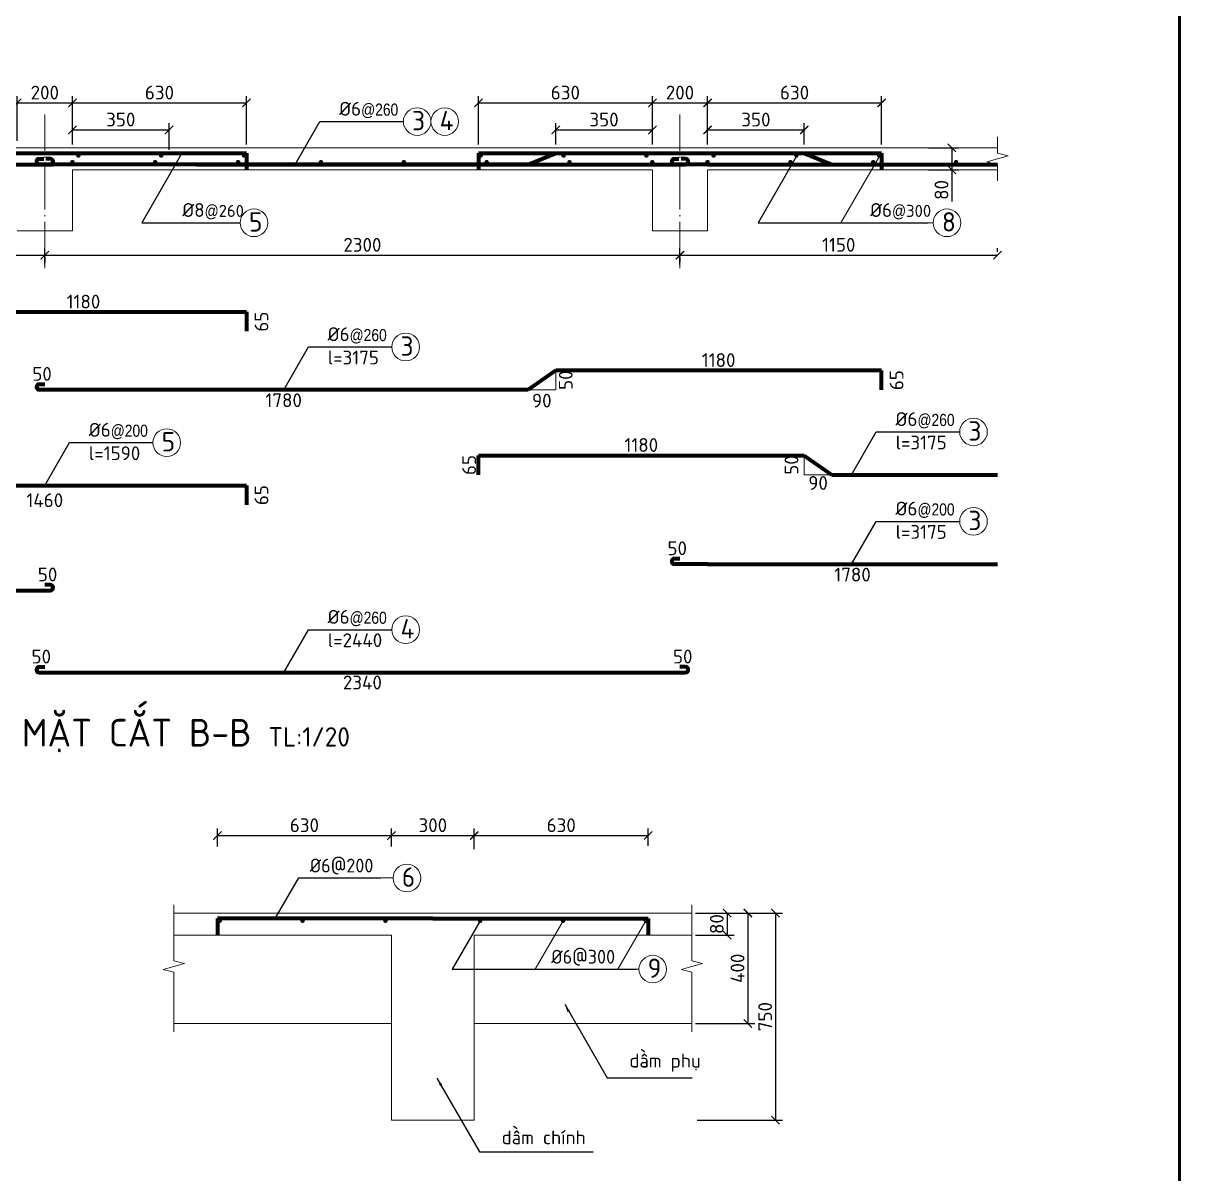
# Model space of a CAD drawing. Header units: millimetres. Extents: x 0 to 4970, y -594 to 1412.
# Drawn here: x 1201.5 to 1411.7, y 228.6 to 436.8 of the extents above; entities that cross this region are included whole.
import ezdxf

# ---------------------------------------------------------------- set-up
doc = ezdxf.new("R2010")
doc.units = ezdxf.units.MM
doc.header["$LTSCALE"] = 0.35
doc.header["$PDMODE"] = 3
doc.linetypes.add('ACAD_ISO04W100', pattern=[30, 24, -3, 0, -3])
doc.layers.get('0').update_dxf_attribs({"lineweight": 50})
for name, color, linetype, lineweight in [('CotThepSan', 13, 'Continuous', 70), ('DoVe', 1, 'Continuous', 18), ('Duong Bao San', 7, 'Continuous', 18), ('Kich Thuoc', 1, 'Continuous', 20), ('Ky Hieu', 4, 'Continuous', 20), ('Text', 40, 'Continuous', 20), ('Truc', 3, 'ACAD_ISO04W100', 20)]:
    doc.layers.add(name, color=color, linetype=linetype, lineweight=lineweight)
doc.styles.get("Standard").update_dxf_attribs({"font": 'isocpeur.ttf'})
doc.styles.add('VN', font='')
doc.styles.get('VN').set_extended_font_data('TCVN 7284')
doc.dimstyles.new('Dim20', dxfattribs={"dimtxt": 2.5, "dimasz": 1.5, "dimexe": 1.25, "dimexo": 0.625, "dimtad": 1, "dimlfac": 20, "dimtxsty": 'Standard', "dimblk": 'ARCHTICK', "dimcen": 2.5, "dimadec": 0, "dimazin": 0, "dimtfac": 1, "dimtmove": 0, "dimatfit": 3, "dimfxl": 1, "dimarcsym": 0})
doc.dimstyles.new('Dim20KT', dxfattribs={"dimtxt": 2.5, "dimasz": 1.5, "dimexe": 1.25, "dimexo": 0.625, "dimtad": 1, "dimlfac": 20, "dimtxsty": 'Standard', "dimblk": 'ARCHTICK', "dimcen": 2.5, "dimse1": 1, "dimse2": 1, "dimsd1": 1, "dimsd2": 1, "dimadec": 0, "dimazin": 0, "dimtfac": 1, "dimtmove": 0, "dimatfit": 3, "dimfxl": 1, "dimarcsym": 0})
doc.dimstyles.new('Dim50KT', dxfattribs={"dimtxt": 2.5, "dimasz": 1.5, "dimexe": 1.25, "dimexo": 0.625, "dimtad": 1, "dimlfac": 50, "dimtxsty": 'Standard', "dimblk": 'ARCHTICK', "dimcen": 2.5, "dimse1": 1, "dimse2": 1, "dimsd1": 1, "dimsd2": 1, "dimadec": 0, "dimazin": 0, "dimtfac": 1, "dimtmove": 0, "dimatfit": 3, "dimfxl": 1, "dimarcsym": 0})
doc.dimstyles.new('ISO-25', dxfattribs={"dimtxt": 2.5, "dimasz": 2.5, "dimexe": 1.25, "dimexo": 0.625, "dimtad": 1, "dimtxsty": 'Standard', "dimcen": 2.5, "dimadec": 0, "dimazin": 0, "dimtfac": 1, "dimtmove": 0, "dimatfit": 3, "dimfxl": 1, "dimarcsym": 0})

# ---------------------------------------------------------------- blocks, each defined once
blk = doc.blocks.new('*D505')
at = {"layer": 'Defpoints', "color": 0}
for p in [(1297.93, 373.98), (1356.93, 373.98), (1356.93, 373.98)]:
    blk.add_point(p, dxfattribs=at)
at = {"layer": 'Kich Thuoc', "color": 0, "insert": (1327.43, 375.86), "char_height": 2.5, "attachment_point": 5}
blk.add_mtext('1180', dxfattribs=at)
blk = doc.blocks.new('_ArchTick')
at = {"color": 0, "linetype": 'ByBlock', "const_width": 0.15}
blk.add_lwpolyline([(-0.5, -0.5), (0.5, 0.5)], dxfattribs=at)
blk = doc.blocks.new('*D506')
at = {"layer": 'Defpoints', "color": 0}
for p in [(1204.43, 370.48), (1292.93, 370.48), (1292.93, 366.71)]:
    blk.add_point(p, dxfattribs=at)
at = {"layer": 'Kich Thuoc', "color": 0, "insert": (1248.68, 368.59), "char_height": 2.5, "attachment_point": 5}
blk.add_mtext('1780', dxfattribs=at)
blk = doc.blocks.new('*D507')
at = {"layer": 'Defpoints', "color": 0}
for p in [(1204.43, 371.48), (1204.43, 371.48), (1205.43, 371.48)]:
    blk.add_point(p, dxfattribs=at)
at = {"layer": 'Kich Thuoc', "color": 0, "insert": (1204.93, 373.36), "char_height": 2.5, "attachment_point": 5}
blk.add_mtext('50', dxfattribs=at)
blk = doc.blocks.new('*D446')
at = {"layer": 'Defpoints', "color": 0}
for p in [(1182.93, 384.57), (1241.93, 384.57), (1241.93, 384.57)]:
    blk.add_point(p, dxfattribs=at)
at = {"layer": 'Kich Thuoc', "color": 0, "insert": (1212.43, 386.44), "char_height": 2.5, "attachment_point": 5}
blk.add_mtext('1180', dxfattribs=at)
blk = doc.blocks.new('*D510')
at = {"layer": 'Defpoints', "color": 0}
for p in [(1113.93, 334.18), (1206.43, 334.18), (1206.43, 330.09)]:
    blk.add_point(p, dxfattribs=at)
at = {"layer": 'Kich Thuoc', "color": 0, "insert": (1160.18, 331.97), "char_height": 2.5, "attachment_point": 5}
blk.add_mtext('1860', dxfattribs=at)
blk = doc.blocks.new('*D448')
at = {"layer": 'Defpoints', "color": 0}
for p in [(1205.43, 335.18), (1205.43, 335.18), (1206.43, 335.18)]:
    blk.add_point(p, dxfattribs=at)
at = {"layer": 'Kich Thuoc', "color": 0, "insert": (1205.93, 337.06), "char_height": 2.5, "attachment_point": 5}
blk.add_mtext('50', dxfattribs=at)
blk = doc.blocks.new('*D449')
at = {"layer": 'Defpoints', "color": 0}
for p in [(1320.43, 320.32), (1320.43, 320.32), (1321.43, 320.32)]:
    blk.add_point(p, dxfattribs=at)
at = {"layer": 'Kich Thuoc', "color": 0, "insert": (1320.93, 322.2), "char_height": 2.5, "attachment_point": 5}
blk.add_mtext('50', dxfattribs=at)
blk = doc.blocks.new('*D450')
at = {"layer": 'Defpoints', "color": 0}
for p in [(1319.43, 339.92), (1319.43, 339.92), (1320.43, 339.92)]:
    blk.add_point(p, dxfattribs=at)
at = {"layer": 'Kich Thuoc', "color": 0, "insert": (1319.93, 341.8), "char_height": 2.5, "attachment_point": 5}
blk.add_mtext('50', dxfattribs=at)
blk = doc.blocks.new('*D511')
at = {"layer": 'Defpoints', "color": 0}
for p in [(1283.93, 358.62), (1342.93, 358.62), (1342.93, 358.62)]:
    blk.add_point(p, dxfattribs=at)
at = {"layer": 'Kich Thuoc', "color": 0, "insert": (1313.43, 360.49), "char_height": 2.5, "attachment_point": 5}
blk.add_mtext('1180', dxfattribs=at)
blk = doc.blocks.new('*D453')
at = {"layer": 'Defpoints', "color": 0}
for p in [(1227.93, 417.51), (1210.43, 414.28), (1227.93, 413.28)]:
    blk.add_point(p, dxfattribs=at)
at = {"layer": 'Kich Thuoc', "color": 0, "lineweight": -2}
for p, q in [((1210.43, 414.9), (1210.43, 418.76)), ((1227.93, 413.9), (1227.93, 418.76)), ((1210.43, 417.51), (1227.93, 417.51))]:
    blk.add_line(p, q, dxfattribs=at)
at = {"layer": 'Kich Thuoc', "color": 0, "lineweight": -2, "xscale": 1.5, "yscale": 1.5, "zscale": 1.5, "rotation": 180}
blk.add_blockref('_ArchTick', (1210.43, 417.51), dxfattribs=at)
at = {"layer": 'Kich Thuoc', "color": 0, "lineweight": -2, "xscale": 1.5, "yscale": 1.5, "zscale": 1.5}
blk.add_blockref('_ArchTick', (1227.93, 417.51), dxfattribs=at)
at = {"layer": 'Kich Thuoc', "color": 0, "insert": (1219.18, 419.39), "char_height": 2.5, "attachment_point": 5}
blk.add_mtext('350', dxfattribs=at)
blk = doc.blocks.new('*D455')
at = {"layer": 'Defpoints', "color": 0}
for p in [(1210.43, 422.4), (1200.43, 414.9), (1210.43, 414.9)]:
    blk.add_point(p, dxfattribs=at)
at = {"layer": 'Kich Thuoc', "color": 0, "lineweight": -2}
for p, q in [((1200.43, 415.53), (1200.43, 423.65)), ((1200.43, 422.4), (1210.43, 422.4)), ((1210.43, 415.53), (1210.43, 423.65))]:
    blk.add_line(p, q, dxfattribs=at)
at = {"layer": 'Kich Thuoc', "color": 0, "lineweight": -2, "xscale": 1.5, "yscale": 1.5, "zscale": 1.5, "rotation": 180}
blk.add_blockref('_ArchTick', (1200.43, 422.4), dxfattribs=at)
at = {"layer": 'Kich Thuoc', "color": 0, "lineweight": -2, "xscale": 1.5, "yscale": 1.5, "zscale": 1.5}
blk.add_blockref('_ArchTick', (1210.43, 422.4), dxfattribs=at)
at = {"layer": 'Kich Thuoc', "color": 0, "insert": (1205.43, 424.27), "char_height": 2.5, "attachment_point": 5}
blk.add_mtext('200', dxfattribs=at)
blk = doc.blocks.new('*D456')
at = {"layer": 'Defpoints', "color": 0}
for p in [(1241.93, 422.4), (1210.43, 414.9), (1241.93, 414.28)]:
    blk.add_point(p, dxfattribs=at)
at = {"layer": 'Kich Thuoc', "color": 0, "lineweight": -2}
for p, q in [((1210.43, 415.53), (1210.43, 423.65)), ((1210.43, 422.4), (1241.93, 422.4)), ((1241.93, 414.9), (1241.93, 423.65))]:
    blk.add_line(p, q, dxfattribs=at)
at = {"layer": 'Kich Thuoc', "color": 0, "lineweight": -2, "xscale": 1.5, "yscale": 1.5, "zscale": 1.5, "rotation": 180}
blk.add_blockref('_ArchTick', (1210.43, 422.4), dxfattribs=at)
at = {"layer": 'Kich Thuoc', "color": 0, "lineweight": -2, "xscale": 1.5, "yscale": 1.5, "zscale": 1.5}
blk.add_blockref('_ArchTick', (1241.93, 422.4), dxfattribs=at)
at = {"layer": 'Kich Thuoc', "color": 0, "insert": (1226.18, 424.27), "char_height": 2.5, "attachment_point": 5}
blk.add_mtext('630', dxfattribs=at)
blk = doc.blocks.new('*D457')
at = {"layer": 'Defpoints', "color": 0}
for p in [(1364.8, 414.28), (1364.8, 410.28), (1369.66, 410.28)]:
    blk.add_point(p, dxfattribs=at)
at = {"layer": 'Kich Thuoc', "color": 0, "lineweight": -2}
for p, q in [((1365.43, 414.28), (1370.91, 414.28)), ((1369.66, 414.28), (1369.66, 410.28)), ((1365.43, 410.28), (1370.91, 410.28)), ((1369.66, 410.28), (1369.66, 404.53))]:
    blk.add_line(p, q, dxfattribs=at)
at = {"layer": 'Kich Thuoc', "color": 0, "lineweight": -2, "xscale": 1.5, "yscale": 1.5, "zscale": 1.5}
for p, rotation in [((1369.66, 414.28), 90), ((1369.66, 410.28), 270)]:
    blk.add_blockref('_ArchTick', p, dxfattribs=dict(at, rotation=rotation))
at = {"layer": 'Kich Thuoc', "color": 0, "insert": (1367.78, 406.65), "char_height": 2.5, "attachment_point": 5, "rotation": 90}
blk.add_mtext('80', dxfattribs=at)
blk = doc.blocks.new('*D458')
at = {"layer": 'Defpoints', "color": 0}
for p in [(1315.43, 417.51), (1297.93, 414.28), (1315.43, 414.28)]:
    blk.add_point(p, dxfattribs=at)
at = {"layer": 'Kich Thuoc', "color": 0, "lineweight": -2}
for p, q in [((1297.93, 414.9), (1297.93, 418.76)), ((1315.43, 414.9), (1315.43, 418.76)), ((1297.93, 417.51), (1315.43, 417.51))]:
    blk.add_line(p, q, dxfattribs=at)
at = {"layer": 'Kich Thuoc', "color": 0, "lineweight": -2, "xscale": 1.5, "yscale": 1.5, "zscale": 1.5, "rotation": 180}
blk.add_blockref('_ArchTick', (1297.93, 417.51), dxfattribs=at)
at = {"layer": 'Kich Thuoc', "color": 0, "lineweight": -2, "xscale": 1.5, "yscale": 1.5, "zscale": 1.5}
blk.add_blockref('_ArchTick', (1315.43, 417.51), dxfattribs=at)
at = {"layer": 'Kich Thuoc', "color": 0, "insert": (1306.68, 419.39), "char_height": 2.5, "attachment_point": 5}
blk.add_mtext('350', dxfattribs=at)
blk = doc.blocks.new('*D459')
at = {"layer": 'Defpoints', "color": 0}
for p in [(1342.93, 417.51), (1325.43, 414.28), (1342.93, 414.28)]:
    blk.add_point(p, dxfattribs=at)
at = {"layer": 'Kich Thuoc', "color": 0, "lineweight": -2}
for p, q in [((1325.43, 414.9), (1325.43, 418.76)), ((1342.93, 414.9), (1342.93, 418.76)), ((1325.43, 417.51), (1342.93, 417.51))]:
    blk.add_line(p, q, dxfattribs=at)
at = {"layer": 'Kich Thuoc', "color": 0, "lineweight": -2, "xscale": 1.5, "yscale": 1.5, "zscale": 1.5, "rotation": 180}
blk.add_blockref('_ArchTick', (1325.43, 417.51), dxfattribs=at)
at = {"layer": 'Kich Thuoc', "color": 0, "lineweight": -2, "xscale": 1.5, "yscale": 1.5, "zscale": 1.5}
blk.add_blockref('_ArchTick', (1342.93, 417.51), dxfattribs=at)
at = {"layer": 'Kich Thuoc', "color": 0, "insert": (1334.18, 419.39), "char_height": 2.5, "attachment_point": 5}
blk.add_mtext('350', dxfattribs=at)
blk = doc.blocks.new('*D460')
at = {"layer": 'Defpoints', "color": 0}
for p in [(1315.43, 422.4), (1283.93, 414.28), (1315.43, 414.28)]:
    blk.add_point(p, dxfattribs=at)
at = {"layer": 'Kich Thuoc', "color": 0, "lineweight": -2}
for p, q in [((1283.93, 414.9), (1283.93, 423.65)), ((1283.93, 422.4), (1315.43, 422.4)), ((1315.43, 414.9), (1315.43, 423.65))]:
    blk.add_line(p, q, dxfattribs=at)
at = {"layer": 'Kich Thuoc', "color": 0, "lineweight": -2, "xscale": 1.5, "yscale": 1.5, "zscale": 1.5, "rotation": 180}
blk.add_blockref('_ArchTick', (1283.93, 422.4), dxfattribs=at)
at = {"layer": 'Kich Thuoc', "color": 0, "lineweight": -2, "xscale": 1.5, "yscale": 1.5, "zscale": 1.5}
blk.add_blockref('_ArchTick', (1315.43, 422.4), dxfattribs=at)
at = {"layer": 'Kich Thuoc', "color": 0, "insert": (1299.68, 424.27), "char_height": 2.5, "attachment_point": 5}
blk.add_mtext('630', dxfattribs=at)
blk = doc.blocks.new('*D461')
at = {"layer": 'Defpoints', "color": 0}
for p in [(1325.43, 422.4), (1315.43, 414.9), (1325.43, 414.9)]:
    blk.add_point(p, dxfattribs=at)
at = {"layer": 'Kich Thuoc', "color": 0, "lineweight": -2}
for p, q in [((1315.43, 415.53), (1315.43, 423.65)), ((1315.43, 422.4), (1325.43, 422.4)), ((1325.43, 415.53), (1325.43, 423.65))]:
    blk.add_line(p, q, dxfattribs=at)
at = {"layer": 'Kich Thuoc', "color": 0, "lineweight": -2, "xscale": 1.5, "yscale": 1.5, "zscale": 1.5, "rotation": 180}
blk.add_blockref('_ArchTick', (1315.43, 422.4), dxfattribs=at)
at = {"layer": 'Kich Thuoc', "color": 0, "lineweight": -2, "xscale": 1.5, "yscale": 1.5, "zscale": 1.5}
blk.add_blockref('_ArchTick', (1325.43, 422.4), dxfattribs=at)
at = {"layer": 'Kich Thuoc', "color": 0, "insert": (1320.43, 424.27), "char_height": 2.5, "attachment_point": 5}
blk.add_mtext('200', dxfattribs=at)
blk = doc.blocks.new('*D462')
at = {"layer": 'Defpoints', "color": 0}
for p in [(1356.93, 422.4), (1325.43, 414.9), (1356.93, 414.28)]:
    blk.add_point(p, dxfattribs=at)
at = {"layer": 'Kich Thuoc', "color": 0, "lineweight": -2}
for p, q in [((1325.43, 415.53), (1325.43, 423.65)), ((1325.43, 422.4), (1356.93, 422.4)), ((1356.93, 414.9), (1356.93, 423.65))]:
    blk.add_line(p, q, dxfattribs=at)
at = {"layer": 'Kich Thuoc', "color": 0, "lineweight": -2, "xscale": 1.5, "yscale": 1.5, "zscale": 1.5, "rotation": 180}
blk.add_blockref('_ArchTick', (1325.43, 422.4), dxfattribs=at)
at = {"layer": 'Kich Thuoc', "color": 0, "lineweight": -2, "xscale": 1.5, "yscale": 1.5, "zscale": 1.5}
blk.add_blockref('_ArchTick', (1356.93, 422.4), dxfattribs=at)
at = {"layer": 'Kich Thuoc', "color": 0, "insert": (1341.18, 424.27), "char_height": 2.5, "attachment_point": 5}
blk.add_mtext('630', dxfattribs=at)
blk = doc.blocks.new('*D426')
at = {"layer": 'Defpoints', "color": 0}
for p in [(1204.29, 320.32), (1204.29, 320.32), (1205.29, 320.32)]:
    blk.add_point(p, dxfattribs=at)
at = {"layer": 'Kich Thuoc', "color": 0, "insert": (1204.79, 322.2), "char_height": 2.5, "attachment_point": 5}
blk.add_mtext('50', dxfattribs=at)
blk = doc.blocks.new('*D488')
at = {"layer": 'Defpoints', "color": 0}
for p in [(1204.43, 319.32), (1321.43, 319.32), (1321.43, 315.64)]:
    blk.add_point(p, dxfattribs=at)
at = {"layer": 'Kich Thuoc', "color": 0, "insert": (1262.93, 317.51), "char_height": 2.5, "attachment_point": 5}
blk.add_mtext('2340', dxfattribs=at)
blk = doc.blocks.new('*D427')
at = {"layer": 'Defpoints', "color": 0}
for p in [(1168.93, 348.62), (1241.93, 348.62), (1241.93, 348.62)]:
    blk.add_point(p, dxfattribs=at)
at = {"layer": 'Kich Thuoc', "color": 0, "insert": (1205.43, 350.5), "char_height": 2.5, "attachment_point": 5}
blk.add_mtext('1460', dxfattribs=at)
blk = doc.blocks.new('*D471')
at = {"layer": 'Defpoints', "color": 0}
for p in [(1297.93, 373.98), (1297.93, 370.48), (1301.62, 370.48)]:
    blk.add_point(p, dxfattribs=at)
at = {"layer": 'Kich Thuoc', "color": 0, "insert": (1299.75, 372.23), "char_height": 2.5, "attachment_point": 5, "rotation": 90}
blk.add_mtext('50', dxfattribs=at)
blk = doc.blocks.new('*D472')
at = {"layer": 'Defpoints', "color": 0}
for p in [(1292.93, 370.48), (1297.9, 370.48), (1297.9, 366.64)]:
    blk.add_point(p, dxfattribs=at)
at = {"layer": 'Kich Thuoc', "color": 0, "insert": (1295.41, 368.52), "char_height": 2.5, "attachment_point": 5}
blk.add_mtext('90', dxfattribs=at)
blk = doc.blocks.new('*D473')
at = {"layer": 'Defpoints', "color": 0}
for p in [(1342.93, 358.62), (1342.49, 355.12), (1342.93, 355.12)]:
    blk.add_point(p, dxfattribs=at)
at = {"layer": 'Kich Thuoc', "color": 0, "insert": (1340.62, 356.87), "char_height": 2.5, "attachment_point": 5, "rotation": 90}
blk.add_mtext('50', dxfattribs=at)
blk = doc.blocks.new('*D474')
at = {"layer": 'Defpoints', "color": 0}
for p in [(1342.93, 355.12), (1347.93, 355.12), (1347.93, 351.74)]:
    blk.add_point(p, dxfattribs=at)
at = {"layer": 'Kich Thuoc', "color": 0, "insert": (1345.43, 353.62), "char_height": 2.5, "attachment_point": 5}
blk.add_mtext('90', dxfattribs=at)
blk = doc.blocks.new('*D478')
at = {"layer": 'Defpoints', "color": 0}
for p in [(1307.43, 338.92), (1395.93, 338.92), (1395.93, 335.15)]:
    blk.add_point(p, dxfattribs=at)
at = {"layer": 'Kich Thuoc', "color": 0, "insert": (1351.68, 337.03), "char_height": 2.5, "attachment_point": 5}
blk.add_mtext('1780', dxfattribs=at)
blk = doc.blocks.new('*D514')
at = {"layer": 'Defpoints', "color": 0}
for p in [(1205.43, 394.84), (1090.43, 392.5), (1205.43, 392.5)]:
    blk.add_point(p, dxfattribs=at)
at = {"layer": 'Kich Thuoc', "color": 0, "lineweight": -2}
for p, q in [((1090.43, 393.13), (1090.43, 396.09)), ((1205.43, 393.13), (1205.43, 396.09)), ((1090.43, 394.84), (1205.43, 394.84))]:
    blk.add_line(p, q, dxfattribs=at)
at = {"layer": 'Kich Thuoc', "color": 0, "lineweight": -2, "xscale": 1.5, "yscale": 1.5, "zscale": 1.5, "rotation": 180}
blk.add_blockref('_ArchTick', (1090.43, 394.84), dxfattribs=at)
at = {"layer": 'Kich Thuoc', "color": 0, "lineweight": -2, "xscale": 1.5, "yscale": 1.5, "zscale": 1.5}
blk.add_blockref('_ArchTick', (1205.43, 394.84), dxfattribs=at)
at = {"layer": 'Kich Thuoc', "color": 0, "insert": (1147.93, 396.72), "char_height": 2.5, "attachment_point": 5}
blk.add_mtext('2300', dxfattribs=at)
blk = doc.blocks.new('*D515')
at = {"layer": 'Defpoints', "color": 0}
for p in [(1205.43, 395.18), (1320.43, 394.84), (1320.43, 392.5)]:
    blk.add_point(p, dxfattribs=at)
at = {"layer": 'Kich Thuoc', "color": 0, "lineweight": -2}
for p, q in [((1320.43, 393.13), (1320.43, 396.09)), ((1205.43, 394.84), (1320.43, 394.84)), ((1205.43, 394.56), (1205.43, 393.59))]:
    blk.add_line(p, q, dxfattribs=at)
at = {"layer": 'Kich Thuoc', "color": 0, "lineweight": -2, "xscale": 1.5, "yscale": 1.5, "zscale": 1.5, "rotation": 180}
blk.add_blockref('_ArchTick', (1205.43, 394.84), dxfattribs=at)
at = {"layer": 'Kich Thuoc', "color": 0, "lineweight": -2, "xscale": 1.5, "yscale": 1.5, "zscale": 1.5}
blk.add_blockref('_ArchTick', (1320.43, 394.84), dxfattribs=at)
at = {"layer": 'Kich Thuoc', "color": 0, "insert": (1262.93, 396.72), "char_height": 2.5, "attachment_point": 5}
blk.add_mtext('2300', dxfattribs=at)
blk = doc.blocks.new('*D479')
at = {"layer": 'Defpoints', "color": 0}
for p in [(1241.93, 384.57), (1246.53, 384.57), (1241.93, 381.07)]:
    blk.add_point(p, dxfattribs=at)
at = {"layer": 'Kich Thuoc', "color": 0, "insert": (1244.65, 382.82), "char_height": 2.5, "attachment_point": 5, "rotation": 90}
blk.add_mtext('65', dxfattribs=at)
blk = doc.blocks.new('*D480')
at = {"layer": 'Defpoints', "color": 0}
for p in [(1241.93, 353.17), (1246.53, 353.17), (1241.93, 349.67)]:
    blk.add_point(p, dxfattribs=at)
at = {"layer": 'Kich Thuoc', "color": 0, "insert": (1244.65, 351.42), "char_height": 2.5, "attachment_point": 5, "rotation": 90}
blk.add_mtext('65', dxfattribs=at)
blk = doc.blocks.new('*D481')
at = {"layer": 'Defpoints', "color": 0}
for p in [(1356.93, 373.98), (1361.53, 373.98), (1356.93, 370.48)]:
    blk.add_point(p, dxfattribs=at)
at = {"layer": 'Kich Thuoc', "color": 0, "insert": (1359.65, 372.23), "char_height": 2.5, "attachment_point": 5, "rotation": 90}
blk.add_mtext('65', dxfattribs=at)
blk = doc.blocks.new('*D484')
at = {"layer": 'Defpoints', "color": 0}
for p in [(1279.53, 358.62), (1284.13, 358.62), (1279.53, 355.12)]:
    blk.add_point(p, dxfattribs=at)
at = {"layer": 'Kich Thuoc', "color": 0, "insert": (1282.26, 356.87), "char_height": 2.5, "attachment_point": 5, "rotation": 90}
blk.add_mtext('65', dxfattribs=at)
blk = doc.blocks.new('*D485')
at = {"layer": 'Defpoints', "color": 0}
for p in [(1320.43, 395.18), (1377.93, 394.84), (1377.93, 394.84)]:
    blk.add_point(p, dxfattribs=at)
at = {"layer": 'Kich Thuoc', "color": 0, "lineweight": -2}
for p, q in [((1377.93, 395.47), (1377.93, 396.09)), ((1320.43, 394.84), (1377.93, 394.84)), ((1320.43, 394.56), (1320.43, 393.59))]:
    blk.add_line(p, q, dxfattribs=at)
at = {"layer": 'Kich Thuoc', "color": 0, "lineweight": -2, "xscale": 1.5, "yscale": 1.5, "zscale": 1.5, "rotation": 180}
blk.add_blockref('_ArchTick', (1320.43, 394.84), dxfattribs=at)
at = {"layer": 'Kich Thuoc', "color": 0, "lineweight": -2, "xscale": 1.5, "yscale": 1.5, "zscale": 1.5}
blk.add_blockref('_ArchTick', (1377.93, 394.84), dxfattribs=at)
at = {"layer": 'Kich Thuoc', "color": 0, "insert": (1349.18, 396.72), "char_height": 2.5, "attachment_point": 5}
blk.add_mtext('1150', dxfattribs=at)
blk = doc.blocks.new('*D519')
at = {"layer": 'Defpoints', "color": 0}
for p in [(1268.18, 289.81), (1236.68, 287.23), (1268.18, 287.23)]:
    blk.add_point(p, dxfattribs=at)
at = {"layer": 'Kich Thuoc', "color": 0, "lineweight": -2}
for p, q in [((1236.68, 287.85), (1236.68, 291.06)), ((1268.18, 287.85), (1268.18, 291.06)), ((1236.68, 289.81), (1268.18, 289.81))]:
    blk.add_line(p, q, dxfattribs=at)
at = {"layer": 'Kich Thuoc', "color": 0, "lineweight": -2, "xscale": 1.5, "yscale": 1.5, "zscale": 1.5, "rotation": 180}
blk.add_blockref('_ArchTick', (1236.68, 289.81), dxfattribs=at)
at = {"layer": 'Kich Thuoc', "color": 0, "lineweight": -2, "xscale": 1.5, "yscale": 1.5, "zscale": 1.5}
blk.add_blockref('_ArchTick', (1268.18, 289.81), dxfattribs=at)
at = {"layer": 'Kich Thuoc', "color": 0, "insert": (1252.43, 291.68), "char_height": 2.5, "attachment_point": 5}
blk.add_mtext('630', dxfattribs=at)
blk = doc.blocks.new('*D520')
at = {"layer": 'Defpoints', "color": 0}
for p in [(1283.18, 289.81), (1268.18, 287.23), (1283.18, 286.69)]:
    blk.add_point(p, dxfattribs=at)
at = {"layer": 'Kich Thuoc', "color": 0, "lineweight": -2}
for p, q in [((1268.18, 287.85), (1268.18, 291.06)), ((1283.18, 287.32), (1283.18, 291.06)), ((1268.18, 289.81), (1283.18, 289.81))]:
    blk.add_line(p, q, dxfattribs=at)
at = {"layer": 'Kich Thuoc', "color": 0, "lineweight": -2, "xscale": 1.5, "yscale": 1.5, "zscale": 1.5, "rotation": 180}
blk.add_blockref('_ArchTick', (1268.18, 289.81), dxfattribs=at)
at = {"layer": 'Kich Thuoc', "color": 0, "lineweight": -2, "xscale": 1.5, "yscale": 1.5, "zscale": 1.5}
blk.add_blockref('_ArchTick', (1283.18, 289.81), dxfattribs=at)
at = {"layer": 'Kich Thuoc', "color": 0, "insert": (1275.68, 291.68), "char_height": 2.5, "attachment_point": 5}
blk.add_mtext('300', dxfattribs=at)
blk = doc.blocks.new('*D521')
at = {"layer": 'Defpoints', "color": 0}
for p in [(1314.68, 289.81), (1283.18, 286.69), (1314.68, 287.32)]:
    blk.add_point(p, dxfattribs=at)
at = {"layer": 'Kich Thuoc', "color": 0, "lineweight": -2}
for p, q in [((1283.18, 287.32), (1283.18, 291.06)), ((1314.68, 287.94), (1314.68, 291.06)), ((1283.18, 289.81), (1314.68, 289.81))]:
    blk.add_line(p, q, dxfattribs=at)
at = {"layer": 'Kich Thuoc', "color": 0, "lineweight": -2, "xscale": 1.5, "yscale": 1.5, "zscale": 1.5, "rotation": 180}
blk.add_blockref('_ArchTick', (1283.18, 289.81), dxfattribs=at)
at = {"layer": 'Kich Thuoc', "color": 0, "lineweight": -2, "xscale": 1.5, "yscale": 1.5, "zscale": 1.5}
blk.add_blockref('_ArchTick', (1314.68, 289.81), dxfattribs=at)
at = {"layer": 'Kich Thuoc', "color": 0, "insert": (1298.93, 291.68), "char_height": 2.5, "attachment_point": 5}
blk.add_mtext('630', dxfattribs=at)
blk = doc.blocks.new('*D522')
at = {"layer": 'Defpoints', "color": 0}
for p in [(1322.59, 275.79), (1322.59, 271.79), (1328.97, 271.79)]:
    blk.add_point(p, dxfattribs=at)
at = {"layer": 'Kich Thuoc', "color": 0, "lineweight": -2}
for p, q in [((1323.22, 275.79), (1330.22, 275.79)), ((1328.97, 275.79), (1328.97, 271.79)), ((1323.22, 271.79), (1330.22, 271.79))]:
    blk.add_line(p, q, dxfattribs=at)
at = {"layer": 'Kich Thuoc', "color": 0, "lineweight": -2, "xscale": 1.5, "yscale": 1.5, "zscale": 1.5}
for p, rotation in [((1328.97, 275.79), 90), ((1328.97, 271.79), 270)]:
    blk.add_blockref('_ArchTick', p, dxfattribs=dict(at, rotation=rotation))
at = {"layer": 'Kich Thuoc', "color": 0, "insert": (1327.1, 273.79), "char_height": 2.5, "attachment_point": 5, "rotation": 90}
blk.add_mtext('80', dxfattribs=at)
blk = doc.blocks.new('*D523')
at = {"layer": 'Defpoints', "color": 0}
for p in [(1322.59, 275.79), (1322.59, 255.79), (1332.72, 255.79)]:
    blk.add_point(p, dxfattribs=at)
at = {"layer": 'Kich Thuoc', "color": 0, "lineweight": -2}
for p, q in [((1323.22, 275.79), (1333.97, 275.79)), ((1332.72, 275.79), (1332.72, 255.79)), ((1323.22, 255.79), (1333.97, 255.79))]:
    blk.add_line(p, q, dxfattribs=at)
at = {"layer": 'Kich Thuoc', "color": 0, "lineweight": -2, "xscale": 1.5, "yscale": 1.5, "zscale": 1.5}
for p, rotation in [((1332.72, 275.79), 90), ((1332.72, 255.79), 270)]:
    blk.add_blockref('_ArchTick', p, dxfattribs=dict(at, rotation=rotation))
at = {"layer": 'Kich Thuoc', "color": 0, "insert": (1330.85, 265.79), "char_height": 2.5, "attachment_point": 5, "rotation": 90}
blk.add_mtext('400', dxfattribs=at)
blk = doc.blocks.new('*D524')
at = {"layer": 'Defpoints', "color": 0}
for p in [(1322.59, 275.79), (1322.9, 238.29), (1337.72, 238.29)]:
    blk.add_point(p, dxfattribs=at)
at = {"layer": 'Kich Thuoc', "color": 0, "lineweight": -2}
for p, q in [((1323.22, 275.79), (1338.97, 275.79)), ((1337.72, 275.79), (1337.72, 238.29)), ((1323.53, 238.29), (1338.97, 238.29))]:
    blk.add_line(p, q, dxfattribs=at)
at = {"layer": 'Kich Thuoc', "color": 0, "lineweight": -2, "xscale": 1.5, "yscale": 1.5, "zscale": 1.5}
for p, rotation in [((1337.72, 275.79), 90), ((1337.72, 238.29), 270)]:
    blk.add_blockref('_ArchTick', p, dxfattribs=dict(at, rotation=rotation))
at = {"layer": 'Kich Thuoc', "color": 0, "insert": (1335.85, 257.04), "char_height": 2.5, "attachment_point": 5, "rotation": 90}
blk.add_mtext('750', dxfattribs=at)

msp = doc.modelspace()

# ---------------------------------------------------------------- linework, layer by layer
for points in [[(1079.793241, 580.785388), (1079.793241, 160.785388), (1410.871342, 160.785388), (1410.871342, 580.785388)], [(1410.871342, 580.785388), (1410.871342, 160.785388), (1741.949444, 160.785388), (1741.949444, 580.785388)]]:
    msp.add_lwpolyline(points, close=True)
at = {"layer": 'CotThepSan'}
for p, q in [((1168.927586, 413.279407), (1241.927586, 413.279407)), ((1204.427586, 412.279407), (1205.247778, 412.279407)), ((1206.427586, 412.279407), (1205.62665, 412.279407)), ((1241.927586, 413.279407), (1241.927586, 410.279407)), ((1283.927586, 413.279407), (1283.927586, 410.279407)), ((1283.927586, 413.279407), (1320.427586, 413.279407)), ((1292.927586, 411.279407), (1297.927586, 413.279407)), ((1319.427586, 412.279407), (1320.198116, 412.279407)), ((1319.427586, 412.279407), (1320.247778, 412.279407)), ((1320.427586, 413.279407), (1356.927586, 413.279407)), ((1321.427586, 412.279407), (1320.62665, 412.279407)), ((1321.427586, 412.279407), (1320.666617, 412.279407)), ((1342.927586, 413.279407), (1347.927586, 411.279407)), ((1356.927586, 413.279407), (1356.927586, 410.279407)), ((1113.927586, 411.279407), (1206.927586, 411.279407)), ((1292.927586, 411.279407), (1204.427586, 411.279407)), ((1232.927586, 411.279407), (1321.427586, 411.279407)), ((1325.427586, 411.279407), (1319.427586, 411.279407)), ((1325.427586, 411.279407), (1377.927586, 411.279407)), ((1182.927586, 384.567171), (1241.927586, 384.567171)), ((1241.927586, 384.567171), (1241.927586, 381.067171)), ((1297.927586, 373.981492), (1292.927586, 370.481492)), ((1356.927586, 373.981492), (1297.927586, 373.981492)), ((1356.927586, 370.481492), (1356.927586, 373.981492)), ((1204.427586, 371.481492), (1205.427586, 371.481492)), ((1292.927586, 370.481492), (1204.427586, 370.481492)), ((1283.927586, 355.116181), (1283.927586, 358.616181)), ((1283.927586, 358.616181), (1342.927586, 358.616181)), ((1342.927586, 358.616181), (1347.927586, 355.116181)), ((1168.927586, 353.166782), (1241.927586, 353.166782)), ((1241.927586, 353.166782), (1241.927586, 349.666782)), ((1347.927586, 355.116181), (1377.927586, 355.116181)), ((1319.427586, 339.922624), (1320.427586, 339.922624)), ((1325.427586, 338.922624), (1319.427586, 338.922624)), ((1325.427586, 338.922624), (1377.927586, 338.922624)), ((1113.927586, 334.183534), (1206.427586, 334.183534)), ((1206.427586, 335.183534), (1205.427586, 335.183534)), ((1204.427586, 320.320101), (1205.427586, 320.320101)), ((1321.427586, 320.320101), (1320.427586, 320.320101)), ((1204.427586, 319.320101), (1321.427586, 319.320101)), ((1275.677585, 274.787043), (1236.677585, 274.787043)), ((1236.677585, 274.787043), (1236.677585, 271.787043)), ((1275.677585, 274.787043), (1314.677585, 274.787043)), ((1314.677585, 274.787043), (1314.677585, 271.787043))]:
    msp.add_line(p, q, dxfattribs=at)
at = {"layer": 'CotThepSan', "color": 1, "const_width": 0.4}
for points in [[(1210.227586, 411.679407, 1), (1210.627586, 411.679407, 1)], [(1211.705581, 412.879407, -1), (1211.305581, 412.879407, -1)], [(1225.227586, 411.679407, 1), (1225.627586, 411.679407, 1)], [(1226.705581, 412.879407, -1), (1226.305581, 412.879407, -1)], [(1240.227586, 411.679407, 1), (1240.627586, 411.679407, 1)], [(1241.705581, 412.879407, -1), (1241.305581, 412.879407, -1)], [(1255.227586, 411.679407, 1), (1255.627586, 411.679407, 1)], [(1270.227586, 411.679407, 1), (1270.627586, 411.679407, 1)], [(1284.149591, 412.879407, 1), (1284.549591, 412.879407, 1)], [(1285.227586, 411.679407, 1), (1285.627586, 411.679407, 1)], [(1299.149591, 412.879407, 1), (1299.549591, 412.879407, 1)], [(1300.227586, 411.679407, 1), (1300.627586, 411.679407, 1)], [(1314.149591, 412.879407, 1), (1314.549591, 412.879407, 1)], [(1315.227586, 411.679407, 1), (1315.627586, 411.679407, 1)], [(1325.227586, 411.679407, 1), (1325.627586, 411.679407, 1)], [(1326.705581, 412.879407, -1), (1326.305581, 412.879407, -1)], [(1340.227586, 411.679407, 1), (1340.627586, 411.679407, 1)], [(1341.705581, 412.879407, -1), (1341.305581, 412.879407, -1)], [(1355.227586, 411.679407, 1), (1355.627586, 411.679407, 1)], [(1356.705581, 412.879407, -1), (1356.305581, 412.879407, -1)], [(1370.227586, 411.679407, 1), (1370.627586, 411.679407, 1)], [(1236.89959, 274.387043, 1), (1237.29959, 274.387043, 1)], [(1251.89959, 274.387043, 1), (1252.29959, 274.387043, 1)], [(1266.89959, 274.387043, 1), (1267.29959, 274.387043, 1)], [(1284.45558, 274.387043, -1), (1284.05558, 274.387043, -1)], [(1299.45558, 274.387043, -1), (1299.05558, 274.387043, -1)], [(1314.45558, 274.387043, -1), (1314.05558, 274.387043, -1)]]:
    msp.add_lwpolyline(points, format="xyb", close=True, dxfattribs=at)
at = {"layer": 'CotThepSan'}
for centre, start, end in [((1204.427586, 411.779407), 90, 270), ((1206.427586, 411.779407), 270, 90), ((1319.427586, 411.779407), 90, 270), ((1321.427586, 411.779407), 270, 90), ((1204.427586, 370.981492), 90, 270), ((1319.427586, 339.422624), 90, 270), ((1206.427586, 334.683534), 270, 90), ((1204.427586, 319.820101), 90, 270), ((1321.427586, 319.820101), 270, 90)]:
    msp.add_arc(centre, 0.5, start, end, dxfattribs=at)
at = {"layer": 'DoVe'}
for p, q in [((1297.927586, 370.481492), (1297.927586, 373.981492)), ((1292.927586, 370.481492), (1297.927586, 370.481492)), ((1342.927586, 358.616181), (1342.927586, 355.116181)), ((1342.927586, 355.116181), (1347.927586, 355.116181))]:
    msp.add_line(p, q, dxfattribs=at)
at = {"layer": 'Duong Bao San'}
for p, q in [((1210.427586, 399.279407), (1210.427586, 410.279407)), ((1315.427586, 399.279407), (1315.427586, 410.279407)), ((1325.427586, 399.279407), (1325.427586, 410.279407)), ((1200.427586, 399.279407), (1210.427586, 399.279407)), ((1315.427586, 399.279407), (1325.427586, 399.279407)), ((1283.177585, 275.787043), (1228.763961, 275.787043)), ((1268.177585, 275.787043), (1322.591208, 275.787043)), ((1268.177585, 271.787043), (1228.763961, 271.787043)), ((1268.177585, 271.787043), (1268.177585, 238.287043)), ((1283.177585, 271.787043), (1322.591208, 271.787043)), ((1283.177585, 271.787043), (1283.177585, 238.287043)), ((1268.177585, 255.787043), (1228.763961, 255.787043)), ((1283.177585, 255.787043), (1322.591208, 255.787043)), ((1268.177585, 238.287043), (1283.177585, 238.287043))]:
    msp.add_line(p, q, dxfattribs=at)
for points in [[(1095.427586, 414.279407), (1325.427586, 414.279407), (1377.927586, 414.279407)], [(1210.427586, 410.279407), (1315.427586, 410.279407)], [(1325.427586, 410.279407), (1377.927586, 410.279407)]]:
    msp.add_lwpolyline(points, dxfattribs=at)
at = {"layer": 'Ky Hieu'}
for p, q in [((1259.944764, 419.028639), (1270.344764, 419.028639)), ((1356.7236, 413.070726), (1349.582679, 400.702287)), ((1230.314141, 400.702287), (1240.807474, 400.702287)), ((1354.85487, 400.702287), (1365.348204, 400.702287)), ((1365.348204, 400.702287), (1366.27118, 400.702287)), ((1257.859712, 378.230724), (1268.259712, 378.230724)), ((1360.671841, 362.865413), (1371.071841, 362.865413)), ((1214.609712, 360.916014), (1225.009712, 360.916014)), ((1360.671841, 346.671856), (1371.071841, 346.671856)), ((1257.234712, 327.069333), (1268.259712, 327.069333)), ((1266.281773, 282.136275), (1268.486053, 282.136275)), ((1268.476914, 282.136275), (1268.486053, 282.136275)), ((1299.25558, 274.387043), (1294.204291, 265.637955)), ((1314.25558, 274.387043), (1309.204386, 265.638119)), ((1312.531209, 265.637955), (1313.005681, 265.637955))]:
    msp.add_line(p, q, dxfattribs=at)
for points in [[(1377.89231, 416.279407), (1377.89231, 416.279407), (1377.89231, 413.314683), (1379.824162, 412.797045), (1375.960458, 411.761769), (1377.89231, 411.244131), (1377.89231, 408.279407), (1377.89231, 408.279407)], [(1228.763961, 277.287043), (1228.763961, 277.287043), (1228.763961, 267.14502), (1230.695813, 266.627382), (1226.83211, 265.592106), (1228.763961, 265.074467), (1228.763961, 254.287043), (1228.763961, 254.287043)], [(1322.591208, 277.287043), (1322.591208, 277.287043), (1322.591208, 267.14502), (1324.52306, 266.627382), (1320.659357, 265.592106), (1322.591208, 265.074467), (1322.591208, 254.287043), (1322.591208, 254.287043)]]:
    msp.add_lwpolyline(points, dxfattribs=at)
for centre in [(1272.844764, 419.028639), (1277.844764, 419.028639), (1243.307474, 400.702287), (1368.77118, 400.702287), (1270.759712, 378.230724), (1373.571841, 362.865413), (1227.509712, 360.916014), (1373.571841, 346.671856), (1270.759712, 327.069333), (1270.986053, 282.136275), (1315.505681, 265.637955)]:
    msp.add_circle(centre, 2.5, dxfattribs=at)
at = {"layer": 'Truc'}
for p, q in [((1205.427586, 392.50347), (1205.427586, 420.286455)), ((1320.427586, 392.50347), (1320.427586, 420.286455))]:
    msp.add_line(p, q, dxfattribs=at)

# ---------------------------------------------------------------- texts
at = {"layer": 'Ky Hieu', "style": 'VN'}
for s, p in [('3', (1271.930741, 417.445504)), ('4', (1276.930741, 417.445504)), ('5', (1242.393451, 399.119153)), ('8', (1367.857156, 399.119153)), ('3', (1269.845689, 376.647589)), ('3', (1372.657818, 361.282279)), ('5', (1226.595689, 359.332879)), ('3', (1372.657818, 345.088721)), ('4', (1269.845689, 325.486198)), ('6', (1270.07203, 280.553141)), ('9', (1314.591658, 264.05482))]:
    msp.add_text(s, height=3.5, dxfattribs=at).set_placement(p)
at = {"layer": 'Ky Hieu', "char_height": 2.5, "attachment_point": 7}
for s, insert in [('%%C6{\\fVNI-Helve-Condense|b0|i0|c0|p2;\\H0.875x;@260}', (1258.724422, 419.653639)), ('%%C8{\\fVNI-Helve-Condense|b0|i0|c0|p2;\\H0.875x;@\\fISOCPEUR|b0|i0|c0|p34;260}', (1230.314141, 401.327287)), ('%%C6{\\fVNI-Helve-Condense|b0|i0|c0|p2;\\H0.875x;@\\fISOCPEUR|b0|i0|c0|p34;300}', (1354.85487, 401.327287)), ('%%C6{\\fVNI-Helve-Condense|b0|i0|c0|p2;\\H0.875x;@260}', (1256.639369, 378.855724)), ('l=3175', (1256.662048, 375.065678)), ('%%C6{\\fVNI-Helve-Condense|b0|i0|c0|p2;\\H0.875x;@260}', (1359.451498, 363.490413)), ('%%C6{\\fVNI-Helve-Condense|b0|i0|c0|p2;\\H0.875x;@200}', (1213.389369, 361.541014)), ('l=3175', (1359.474177, 359.700367)), ('l=1590', (1213.412048, 357.750968)), ('%%C6{\\fVNI-Helve-Condense|b0|i0|c0|p2;\\H0.875x;@200}', (1359.451498, 347.296856)), ('l=3175', (1359.474177, 343.506809)), ('%%C6{\\fVNI-Helve-Condense|b0|i0|c0|p2;\\H0.875x;@260}', (1256.639369, 327.694333)), ('l=2440', (1256.662048, 323.904287))]:
    msp.add_mtext(s, dxfattribs=dict(at, insert=insert))
at = {"layer": 'Ky Hieu', "char_height": 2.5, "attachment_point": 7, "style": 'VN'}
for s, insert in [('%%C6@200', (1253.400155, 282.761275)), ('%%C6@300', (1297.119961, 266.262955))]:
    msp.add_mtext(s, dxfattribs=dict(at, insert=insert))
at = {"layer": 'Ky Hieu', "char_height": 2.5, "width": 16.51500642, "attachment_point": 1}
for s, insert in [('d{\\fTCVN 7284|b0|i0|c0|p34;ầ}m ph{\\fTCVN 7284|b0|i0|c0|p34;ụ}', (1311.257388, 250.331644)), ('d{\\fTCVN 7284|b0|i0|c0|p34;ầ}m chính', (1288.126016, 236.441099))]:
    msp.add_mtext(s, dxfattribs=dict(at, insert=insert))
at = {"layer": 'Text', "insert": (1229.456227, 304.874189), "char_height": 5, "width": 119.00779123, "attachment_point": 8, "style": 'VN'}
msp.add_mtext('^IMẶT CẮT B-B {\\H0.7x;TL:1/20}', dxfattribs=at)

# ---------------------------------------------------------------- dimensions: what is measured, and where the dimension line sits
at = {"layer": 'Kich Thuoc'}
for base, p1, p2, dimstyle, picture, middle in [((1210.427586, 422.396405), (1200.427586, 414.904407), (1210.427586, 414.904407), 'Dim20', '*D455', (1205.427586, 424.271405)), ((1241.927586, 422.396405), (1210.427586, 414.904407), (1241.927586, 414.279407), 'Dim20', '*D456', (1226.177586, 424.271405)), ((1315.427586, 422.396405), (1283.927586, 414.279407), (1315.427586, 414.279407), 'Dim20', '*D460', (1299.677586, 424.271405)), ((1325.427586, 422.396405), (1315.427586, 414.904407), (1325.427586, 414.904407), 'Dim20', '*D461', (1320.427586, 424.271405)), ((1356.927586, 422.396405), (1325.427586, 414.904407), (1356.927586, 414.279407), 'Dim20', '*D462', (1341.177586, 424.271405)), ((1227.927586, 417.513202), (1210.427586, 414.279407), (1227.927586, 413.279407), 'Dim20', '*D453', (1219.177586, 419.388202)), ((1315.427586, 417.513202), (1297.927586, 414.279407), (1315.427586, 414.279407), 'Dim20', '*D458', (1306.677586, 419.388202)), ((1342.927586, 417.513202), (1325.427586, 414.279407), (1342.927586, 414.279407), 'Dim20', '*D459', (1334.177586, 419.388202)), ((1205.427586, 394.84352), (1090.427586, 392.50347), (1205.427586, 392.50347), 'Dim20', '*D514', (1147.927586, 396.71852)), ((1241.927586, 384.567171), (1182.927586, 384.567171), (1241.927586, 384.567171), 'Dim20KT', '*D446', (1212.427586, 386.442171)), ((1356.927586, 373.981492), (1297.927586, 373.981492), (1356.927586, 373.981492), 'Dim20KT', '*D505', (1327.427586, 375.856492)), ((1342.927586, 358.616181), (1283.927586, 358.616181), (1342.927586, 358.616181), 'Dim20KT', '*D511', (1313.427586, 360.491181)), ((1241.927586, 348.620501), (1168.927586, 348.620501), (1241.927586, 348.620501), 'Dim20KT', '*D427', (1205.427586, 350.495501)), ((1321.427586, 315.63903), (1204.427586, 319.320101), (1321.427586, 319.320101), 'Dim20KT', '*D488', (1262.927586, 317.51403)), ((1268.177585, 289.808879), (1236.677585, 287.228114), (1268.177585, 287.228114), 'Dim20', '*D519', (1252.427585, 291.683879))]:
    dim = msp.add_linear_dim(base=base, p1=p1, p2=p2, dimstyle=dimstyle, dxfattribs=at)
    dim.commit()
    dim.dimension.update_dxf_attribs({"geometry": picture, "text_midpoint": middle})
for base, p1, p2, picture, middle in [((1369.657948, 410.279407), (1364.80193, 414.279407), (1364.80193, 410.279407), '*D457', (1367.782948, 406.654407)), ((1332.720047, 255.787043), (1322.591208, 275.787043), (1322.591208, 255.787043), '*D523', (1330.845047, 265.787043)), ((1337.720047, 238.287043), (1322.591208, 275.787043), (1322.901322, 238.287043), '*D524', (1335.845047, 257.037043))]:
    dim = msp.add_linear_dim(base=base, p1=p1, p2=p2, angle=90, dimstyle='Dim20', dxfattribs=at)
    dim.commit()
    dim.dimension.update_dxf_attribs({"geometry": picture, "text_midpoint": middle})
for base, p1, p2, picture, middle in [((1320.427586, 394.84352), (1205.427586, 395.182385), (1320.427586, 392.50347), '*D515', (1262.927586, 396.71852)), ((1377.927586, 394.84352), (1320.427586, 395.182385), (1377.927586, 394.84352), '*D485', (1349.177586, 396.71852)), ((1283.177585, 289.808879), (1268.177585, 287.228114), (1283.177585, 286.692073), '*D520', (1275.677585, 291.683879)), ((1314.677585, 289.808879), (1283.177585, 286.692073), (1314.677585, 287.317073), '*D521', (1298.927585, 291.683879))]:
    dim = msp.add_linear_dim(base=base, p1=p1, p2=p2, dimstyle='Dim20', override={"dimtmove": 1}, dxfattribs=at)
    dim.commit()
    dim.dimension.update_dxf_attribs({"geometry": picture, "text_midpoint": middle})
for base, p1, p2, text, picture, middle in [((1246.526235, 384.567171), (1241.927586, 381.067171), (1241.927586, 384.567171), '65', '*D479', (1246.526235, 382.817171)), ((1301.622972, 370.481492), (1297.927586, 373.981492), (1297.927586, 370.481492), '50', '*D471', (1301.622972, 372.231492)), ((1361.526235, 373.981492), (1356.927586, 370.481492), (1356.927586, 373.981492), '65', '*D481', (1361.526235, 372.231492)), ((1284.133299, 358.616181), (1279.53465, 355.116181), (1279.53465, 358.616181), '65', '*D484', (1284.133299, 356.866181)), ((1342.492813, 355.116181), (1342.927586, 358.616181), (1342.927586, 355.116181), '50', '*D473', (1342.492813, 356.866181)), ((1246.526235, 353.166782), (1241.927586, 349.666782), (1241.927586, 353.166782), '65', '*D480', (1246.526235, 351.416782))]:
    dim = msp.add_linear_dim(base=base, p1=p1, p2=p2, angle=90, text=text, dimstyle='Dim20KT', dxfattribs=at)
    dim.commit()
    dim.dimension.update_dxf_attribs({"geometry": picture, "text_midpoint": middle, "dimtype": 160})
for base, p1, p2, text, picture, middle in [((1204.427586, 371.481492), (1205.427586, 371.481492), (1204.427586, 371.481492), '50', '*D507', (1204.927586, 371.481492)), ((1297.895011, 366.64063), (1292.927586, 370.481492), (1297.895011, 370.481492), '90', '*D472', (1295.411299, 366.64063)), ((1347.927586, 351.740348), (1342.927586, 355.116181), (1347.927586, 355.116181), '90', '*D474', (1345.427586, 351.740348)), ((1319.427586, 339.922624), (1320.427586, 339.922624), (1319.427586, 339.922624), '50', '*D450', (1319.927586, 339.922624)), ((1205.427586, 335.183534), (1206.427586, 335.183534), (1205.427586, 335.183534), '50', '*D448', (1205.927586, 335.183534)), ((1204.292565, 320.320101), (1205.292565, 320.320101), (1204.292565, 320.320101), '50', '*D426', (1204.792565, 320.320101)), ((1320.427586, 320.320101), (1321.427586, 320.320101), (1320.427586, 320.320101), '50', '*D449', (1320.927586, 320.320101))]:
    dim = msp.add_linear_dim(base=base, p1=p1, p2=p2, text=text, dimstyle='Dim20KT', dxfattribs=at)
    dim.commit()
    dim.dimension.update_dxf_attribs({"geometry": picture, "text_midpoint": middle, "dimtype": 160})
for base, p1, p2, text, picture, middle in [((1292.927586, 366.710999), (1204.427586, 370.481492), (1292.927586, 370.481492), '1780', '*D506', (1248.677586, 368.585999)), ((1395.927586, 335.152131), (1307.427586, 338.922624), (1395.927586, 338.922624), '1780', '*D478', (1351.677586, 337.027131)), ((1206.427586, 330.090578), (1113.927586, 334.183534), (1206.427586, 334.183534), '1860', '*D510', (1160.177586, 331.965578))]:
    dim = msp.add_linear_dim(base=base, p1=p1, p2=p2, text=text, dimstyle='Dim20KT', dxfattribs=at)
    dim.commit()
    dim.dimension.update_dxf_attribs({"geometry": picture, "text_midpoint": middle})
dim = msp.add_linear_dim(base=(1328.970047, 271.787043), p1=(1322.591208, 275.787043), p2=(1322.591208, 271.787043), angle=90, dimstyle='Dim20', dxfattribs=at)
dim.commit()
dim.dimension.update_dxf_attribs({"geometry": '*D522', "text_midpoint": (1328.970047, 273.787043), "dimtype": 160})

# ---------------------------------------------------------------- leaders
at = {"layer": 'Ky Hieu', "annotation_type": 0, "has_hookline": 1, "hookline_direction": 0}
for points, dimstyle, text_width in [([(1250.762639, 411.279407), (1255.23666, 419.028639), (1259.319764, 419.028639)], 'Dim20', 10.4), ([(1230.240498, 413.279407), (1222.979094, 400.702287), (1229.689141, 400.702287)], 'ISO-25', 10.493333), ([(1341.7236, 413.070726), (1334.582679, 400.702287), (1354.22987, 400.702287)], 'ISO-25', 10.493333), ([(1248.677586, 370.481492), (1253.151607, 378.230724), (1257.234712, 378.230724)], 'Dim20', 10.4), ([(1351.489715, 355.116181), (1355.963736, 362.865413), (1360.046841, 362.865413)], 'Dim20', 10.4), ([(1205.427586, 353.166782), (1209.901607, 360.916014), (1213.984712, 360.916014)], 'Dim20', 10.4), ([(1351.489715, 338.922624), (1355.963736, 346.671856), (1360.046841, 346.671856)], 'Dim20', 10.4), ([(1248.677586, 319.320101), (1253.151607, 327.069333), (1257.234712, 327.069333)], 'Dim20', 10.4), ([(1247.157956, 274.787043), (1251.401037, 282.136275), (1254.156773, 282.136275)], 'Dim20', 11.5), ([(1284.25558, 274.387043), (1279.204291, 265.637955), (1300.427803, 265.637955)], 'Dim20KT', 11.5)]:
    msp.add_leader(points, dimstyle=dimstyle, override={"dimgap": 0.625, "dimtad": 1, "dimldrblk": 'None'}, dxfattribs=dict(at, text_width=text_width))
at = {"layer": 'Ky Hieu'}
for points in [[(1299.559279, 259.266187), (1307.244076, 245.955729), (1322.655379, 245.955729)], [(1276.427908, 245.911284), (1284.112704, 232.600826), (1304.717482, 232.600826)]]:
    msp.add_leader(points, dimstyle='Dim50KT', override={"dimgap": 0.625, "dimtad": 1}, dxfattribs=at)

doc.saveas('drawing.dxf')
